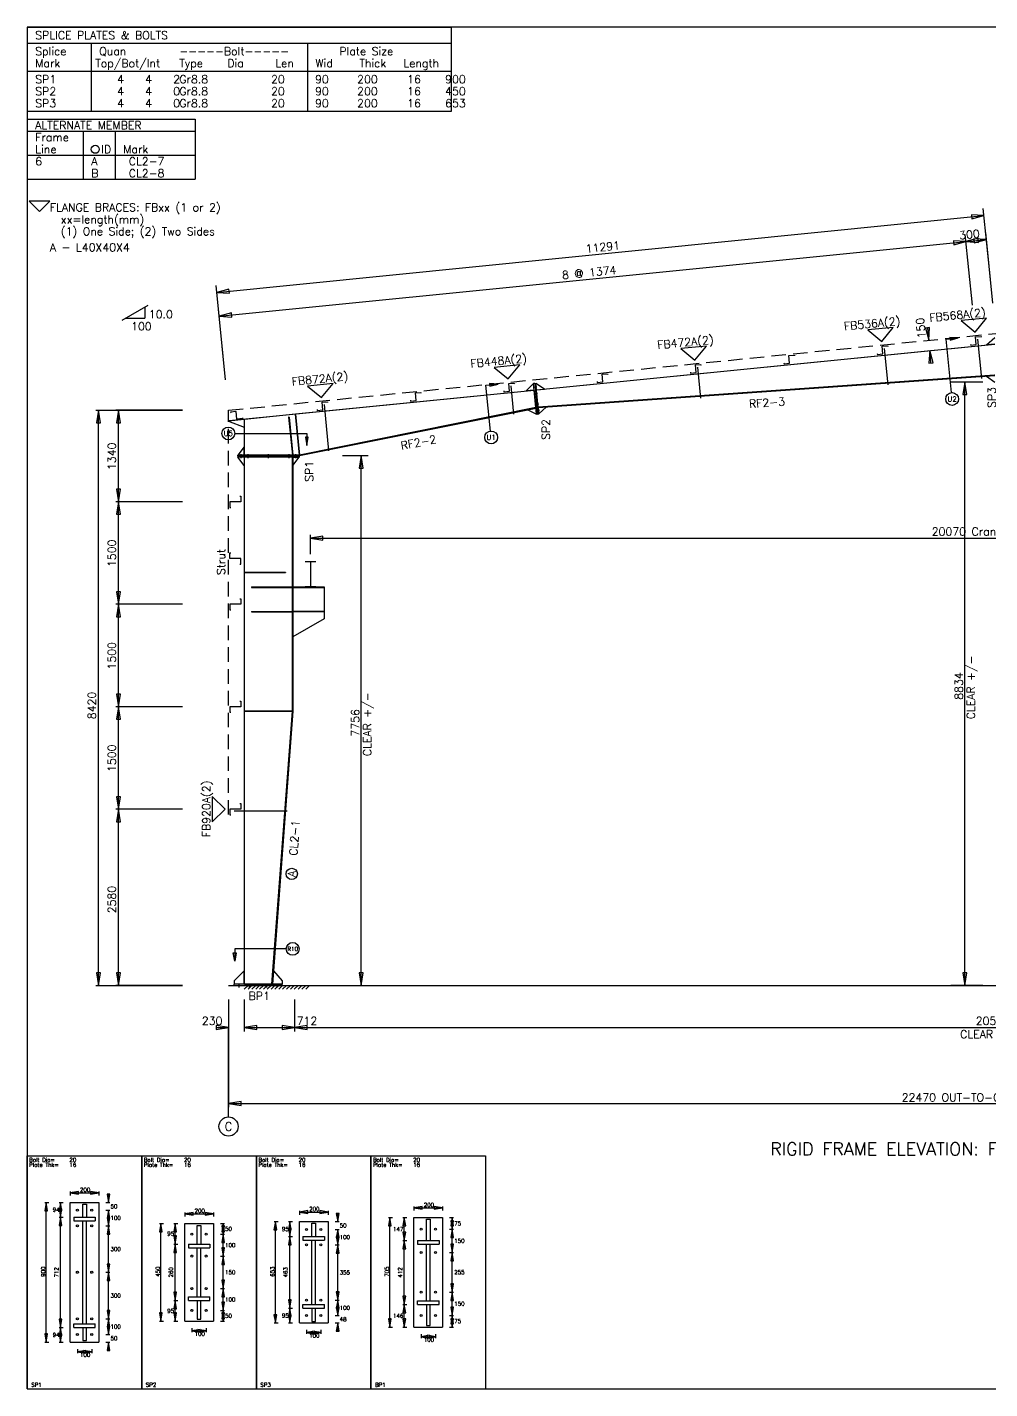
# Model space of a CAD drawing. Extents: x 0 to 28190, y 0 to 19934.
# Drawn here: x 0 to 14095, y 0 to 19934 of the extents above; entities that cross this region are included whole.
import ezdxf
from ezdxf.enums import TextEntityAlignment as Align

# ---------------------------------------------------------------- set-up
doc = ezdxf.new("R2010")
doc.units = 0
doc.linetypes.add('CONTIN', pattern=[0])
doc.linetypes.add('DASHED', pattern=[319.6, 213.1, -106.5])
doc.layers.get('0').update_dxf_attribs({"linetype": 'CONTIN'})
for name, color, linetype in [('1', 7, 'CONTIN'), ('10', 10, 'CONTIN'), ('11', 7, 'CONTIN'), ('12', 6, 'CONTIN'), ('13', 1, 'CONTIN'), ('14', 7, 'CONTIN'), ('15', 7, 'CONTIN'), ('2', 6, 'CONTIN'), ('22', 7, 'CONTIN'), ('26', 7, 'CONTIN'), ('3', 7, 'CONTIN'), ('5', 5, 'DASHED'), ('7', 7, 'CONTIN')]:
    doc.layers.add(name, color=color, linetype=linetype)
doc.styles.add('SIMPLEX', font='SIMPLEX')

# ---------------------------------------------------------------- blocks, each defined once
blk = doc.blocks.new('ARROWF')
for p, q in [((0, 0), (-183, 30)), ((-183, 30), (-183, -30)), ((-183, -30), (0, 0))]:
    blk.add_line(p, q)
blk = doc.blocks.new('EPBLK1')
for p, q in [((0, 0), (0, 1704.79675)), ((0, 1704.79675), (838.974854, 1704.79675)), ((838.974854, 1704.79675), (838.974854, 0)), ((314.61557, 340.959381), (314.61557, 1363.83765)), ((314.61557, 1363.83765), (524.359253, 1363.83765)), ((406.168671, 1257.00354), (406.168671, 1352.29028)), ((406.168671, 1352.29028), (432.806122, 1352.29028)), ((432.806122, 1352.29028), (432.806122, 1257.00354)), ((524.359253, 1363.83765), (524.359253, 340.959381)), ((340.833557, 1257.00354), (498.141327, 1257.00354)), ((340.833557, 1257.00354), (340.833557, 1230.36609)), ((340.833557, 1230.36609), (498.141327, 1230.36609)), ((406.168671, 474.430878), (406.168671, 1230.36609)), ((432.806122, 474.430878), (432.806122, 1230.36609)), ((498.141327, 1257.00354), (498.141327, 1230.36609)), ((340.833557, 474.430878), (498.141327, 474.430878)), ((340.833557, 447.793396), (340.833557, 474.430878)), ((340.833557, 447.793396), (498.141327, 447.793396)), ((406.168671, 447.793243), (406.168671, 352.506531)), ((432.806122, 352.506531), (432.806122, 447.793243)), ((498.141327, 447.793396), (498.141327, 474.430878)), ((314.61557, 340.959381), (524.359253, 340.959381)), ((406.168671, 352.506531), (432.806122, 352.506531)), ((0, 0), (838.974854, 0))]:
    blk.add_line(p, q)
for centre in [(367.051514, 1307.01086), (471.92337, 1307.01086), (367.051514, 1193.35779), (471.92337, 1193.35779), (367.051514, 852.398438), (471.92337, 852.398438), (367.051514, 511.439026), (471.92337, 511.439026), (367.051514, 397.785889), (471.92337, 397.785889)]:
    blk.add_circle(centre, 7.325299)
at = {"layer": '2'}
for p, q in [((314.61557, 1444.28259), (314.61557, 1414.98132)), ((314.61557, 1434.5155), (524.359253, 1434.5155)), ((524.359253, 1444.28259), (524.359253, 1414.98132)), ((595.037292, 1363.83765), (595.037292, 1422.38123)), ((129.041336, 1363.83765), (158.342529, 1363.83765)), ((138.808395, 340.959381), (138.808395, 1363.83765)), ((234.170486, 1363.83765), (263.47168, 1363.83765)), ((243.937546, 1257.00354), (243.937546, 1363.83765)), ((575.503174, 1363.83765), (604.804382, 1363.83765)), ((575.503174, 1307.01086), (604.804382, 1307.01086)), ((575.503174, 1307.01086), (604.804382, 1307.01086)), ((595.037292, 1193.35779), (595.037292, 1307.01086)), ((595.037292, 1248.46704), (595.037292, 1307.01086)), ((234.170486, 1257.00354), (263.47168, 1257.00354)), ((234.170486, 1257.00354), (263.47168, 1257.00354)), ((243.937546, 447.793335), (243.937546, 1257.00354)), ((575.503174, 1193.35779), (604.804382, 1193.35779)), ((575.503174, 1193.35779), (604.804382, 1193.35779)), ((595.037292, 852.398438), (595.037292, 1193.35779)), ((575.503174, 852.398438), (604.804382, 852.398438)), ((575.503174, 852.398438), (604.804382, 852.398438)), ((595.037292, 511.439026), (595.037292, 852.398438)), ((575.503174, 511.439026), (604.804382, 511.439026)), ((575.503174, 511.439026), (604.804382, 511.439026)), ((595.037292, 397.785889), (595.037292, 511.439026)), ((234.170486, 447.793335), (263.47168, 447.793335)), ((234.170486, 447.793335), (263.47168, 447.793335)), ((243.937546, 340.959381), (243.937546, 447.793335)), ((595.037292, 397.785889), (595.037292, 456.329681)), ((129.041336, 340.959381), (158.342529, 340.959381)), ((234.170486, 340.959381), (263.47168, 340.959381)), ((575.503174, 397.785889), (604.804382, 397.785889)), ((575.503174, 397.785889), (604.804382, 397.785889)), ((575.503174, 340.959381), (604.804382, 340.959381)), ((595.037292, 282.415588), (595.037292, 340.959381)), ((367.051514, 289.81546), (367.051514, 260.514282)), ((367.051514, 270.281342), (471.923309, 270.281342)), ((471.923309, 289.81546), (471.923309, 260.514282))]:
    blk.add_line(p, q, dxfattribs=at)
at = {"layer": '2', "xscale": 0.333, "yscale": 0.333, "zscale": 0.333}
for p, rotation in [((314.61557, 1434.5155), 180), ((595.037292, 1363.83765), 270), ((138.808395, 1363.83765), 90), ((243.937546, 1363.83765), 89.9999847), ((243.937546, 1257.00354), 270), ((595.037292, 1307.01086), 89.9999847), ((595.037292, 1307.01086), 450), ((243.937546, 1257.00354), 89.9999847), ((595.037292, 1193.35779), 270), ((595.037292, 1193.35779), 89.9999847), ((595.037292, 852.398438), 270), ((595.037292, 852.398438), 89.9999847), ((243.937546, 447.793335), 270), ((595.037292, 511.439026), 89.9999847), ((595.037292, 511.439026), 270), ((138.808395, 340.959381), 270), ((243.937546, 447.793335), 89.9999847), ((243.937546, 340.959381), 270), ((595.037292, 397.785889), 270), ((595.037292, 397.785889), 270), ((595.037292, 340.959381), 450), ((367.051514, 270.281342), 180)]:
    blk.add_blockref('ARROWF', p, dxfattribs=dict(at, rotation=rotation))
for p in [(524.359253, 1434.5155), (471.923309, 270.281342)]:
    blk.add_blockref('ARROWF', p, dxfattribs=at)
at = {"layer": '11', "style": 'SIMPLEX'}
for s, p in [('Bolt Dia=', (14.650599, 1660.84509)), ('Plate Thk=', (14.650599, 1624.21851)), ('20', (308.932556, 1660.84509)), ('16', (308.932556, 1624.21851)), ('200', (386.52356, 1441.84082)), ('50', (609.687927, 1320.77368)), ('100', (609.687927, 1235.53381)), ('300', (609.687927, 1008.22742)), ('300', (609.687927, 667.268066)), ('100', (609.687927, 439.961853)), ('50', (609.687927, 354.722015)), ('100', (386.52356, 233.654846)), ('SP1', (29.301197, 14.650599))]:
    blk.add_text(s, height=29.3011971, dxfattribs=at).set_placement(p)
for p in [(236.612244, 1310.42053), (236.612244, 394.376343)]:
    blk.add_text('94', height=29.3011971, dxfattribs=at).set_placement(p, align=Align.MIDDLE_RIGHT)
blk.add_text('900', height=29.3011971, rotation=90, dxfattribs=at).set_placement((131.483093, 819.43457))
blk.add_text('712', height=29.3011971, rotation=90, dxfattribs=at).set_placement((236.612244, 852.398438), align=Align.BOTTOM_CENTER)
blk = doc.blocks.new('EPBLK2')
for p, q in [((0, 0), (0, 1704.79675)), ((0, 1704.79675), (838.974854, 1704.79675)), ((838.974854, 1704.79675), (838.974854, 0)), ((314.61557, 494.391144), (314.61557, 1210.40576)), ((314.61557, 1210.40576), (524.359253, 1210.40576)), ((524.359253, 1210.40576), (524.359253, 494.391144)), ((406.168671, 1059.24707), (406.168671, 1194.23962)), ((406.168671, 1194.23962), (432.806122, 1194.23962)), ((432.806122, 1194.23962), (432.806122, 1059.24707)), ((340.833557, 1059.24707), (498.141327, 1059.24707)), ((340.833557, 1059.24707), (340.833557, 1032.60962)), ((340.833557, 1032.60962), (498.141327, 1032.60962)), ((406.168671, 672.187256), (406.168671, 1032.60962)), ((432.806122, 672.187256), (432.806122, 1032.60962)), ((498.141327, 1059.24707), (498.141327, 1032.60962)), ((340.833557, 672.187256), (498.141327, 672.187256)), ((340.833557, 645.549805), (340.833557, 672.187256)), ((340.833557, 645.549805), (498.141327, 645.549805)), ((406.168671, 645.549683), (406.168671, 510.557159)), ((432.806122, 510.557159), (432.806122, 645.549683)), ((498.141327, 645.549805), (498.141327, 672.187256)), ((406.168671, 510.557159), (432.806122, 510.557159)), ((314.61557, 494.391144), (524.359253, 494.391144)), ((0, 0), (838.974854, 0))]:
    blk.add_line(p, q)
for centre in [(367.051514, 1130.84863), (471.92337, 1130.84863), (367.051514, 971.734253), (471.92337, 971.734253), (367.051514, 733.062683), (471.92337, 733.062683), (367.051514, 573.948364), (471.92337, 573.948364)]:
    blk.add_circle(centre, 7.325299)
at = {"layer": '2'}
for p, q in [((129.041336, 1210.40576), (158.342529, 1210.40576)), ((138.808395, 494.391144), (138.808395, 1210.40576)), ((234.170486, 1210.40576), (263.47168, 1210.40576)), ((243.937546, 1059.24719), (243.937546, 1210.40576)), ((314.61557, 1290.85083), (314.61557, 1261.54968)), ((314.61557, 1281.08374), (524.359253, 1281.08374)), ((524.359253, 1290.85083), (524.359253, 1261.54968)), ((575.503174, 1210.40576), (604.804382, 1210.40576)), ((595.037292, 1130.84863), (595.037292, 1210.40576)), ((575.503174, 1130.84863), (604.804382, 1130.84863)), ((575.503174, 1130.84863), (604.804382, 1130.84863)), ((595.037292, 971.734253), (595.037292, 1130.84863)), ((234.170486, 1059.24719), (263.47168, 1059.24719)), ((234.170486, 1059.24719), (263.47168, 1059.24719)), ((243.937546, 645.549805), (243.937546, 1059.24719)), ((575.503174, 971.734253), (604.804382, 971.734253)), ((575.503174, 971.734253), (604.804382, 971.734253)), ((595.037292, 733.062683), (595.037292, 971.734253)), ((575.503174, 733.062683), (604.804382, 733.062683)), ((575.503174, 733.062683), (604.804382, 733.062683)), ((595.037292, 573.948364), (595.037292, 733.062683)), ((234.170486, 645.549805), (263.47168, 645.549805)), ((234.170486, 645.549805), (263.47168, 645.549805)), ((243.937546, 494.391144), (243.937546, 645.549805)), ((575.503174, 573.948364), (604.804382, 573.948364)), ((575.503174, 573.948364), (604.804382, 573.948364)), ((595.037292, 494.391144), (595.037292, 573.948364)), ((129.041336, 494.391144), (158.342529, 494.391144)), ((234.170486, 494.391144), (263.47168, 494.391144)), ((367.051514, 443.247223), (367.051514, 413.945984)), ((367.051514, 423.713074), (471.923309, 423.713074)), ((471.923309, 443.247223), (471.923309, 413.945984)), ((575.503174, 494.391144), (604.804382, 494.391144))]:
    blk.add_line(p, q, dxfattribs=at)
at = {"layer": '2', "xscale": 0.333, "yscale": 0.333, "zscale": 0.333}
for p, rotation in [((138.808395, 1210.40576), 90), ((243.937546, 1210.40576), 89.9999847), ((314.61557, 1281.08374), 180), ((595.037292, 1210.40576), 89.9999847), ((243.937546, 1059.24719), 270), ((595.037292, 1130.84863), 89.9999847), ((595.037292, 1130.84863), 270), ((243.937546, 1059.24719), 89.9999847), ((595.037292, 971.734253), 270), ((595.037292, 971.734253), 89.9999847), ((243.937546, 645.549805), 270), ((595.037292, 733.062683), 89.9999847), ((595.037292, 733.062683), 270), ((243.937546, 645.549805), 89.9999847), ((595.037292, 573.948364), 270), ((138.808395, 494.391144), 270), ((243.937546, 494.391144), 270), ((595.037292, 573.948364), 89.9999847), ((595.037292, 494.391144), 270), ((367.051514, 423.713074), 180)]:
    blk.add_blockref('ARROWF', p, dxfattribs=dict(at, rotation=rotation))
for p in [(524.359253, 1281.08374), (471.923309, 423.713074)]:
    blk.add_blockref('ARROWF', p, dxfattribs=at)
at = {"layer": '11', "style": 'SIMPLEX'}
for s, p in [('Bolt Dia=', (14.650599, 1660.84509)), ('Plate Thk=', (14.650599, 1624.21851)), ('20', (308.932556, 1660.84509)), ('16', (308.932556, 1624.21851)), ('200', (386.52356, 1288.40918)), ('50', (609.687927, 1155.97656)), ('100', (609.687927, 1036.64087)), ('150', (609.687927, 837.747986)), ('100', (609.687927, 638.854919)), ('50', (609.687927, 519.519104)), ('100', (386.52356, 387.086609)), ('SP2', (29.301197, 14.650599))]:
    blk.add_text(s, height=29.3011971, dxfattribs=at).set_placement(p)
for p in [(236.612244, 1134.82642), (236.612244, 569.970459)]:
    blk.add_text('95', height=29.3011971, dxfattribs=at).set_placement(p, align=Align.MIDDLE_RIGHT)
blk.add_text('450', height=29.3011971, rotation=90, dxfattribs=at).set_placement((131.483093, 819.43457))
blk.add_text('260', height=29.3011971, rotation=90, dxfattribs=at).set_placement((236.612244, 852.398438), align=Align.BOTTOM_CENTER)
blk = doc.blocks.new('EPBLK3')
for p, q in [((0, 0), (0, 1704.79675)), ((0, 1704.79675), (838.974854, 1704.79675)), ((838.974854, 1704.79675), (838.974854, 0)), ((314.61557, 481.474396), (314.61557, 1223.32239)), ((314.61557, 1223.32239), (524.359253, 1223.32239)), ((406.168671, 1115.38599), (406.168671, 1211.77527)), ((406.168671, 1211.77527), (432.806122, 1211.77527)), ((432.806122, 1211.77527), (432.806122, 1115.38599)), ((524.359253, 1223.32239), (524.359253, 481.474396)), ((340.833557, 1115.38599), (498.141327, 1115.38599)), ((340.833557, 1115.38599), (340.833557, 1088.74854)), ((498.141327, 1115.38599), (498.141327, 1088.74854)), ((340.833557, 1088.74854), (498.141327, 1088.74854)), ((406.168671, 616.082275), (406.168671, 1088.74854)), ((432.806122, 616.082275), (432.806122, 1088.74854)), ((340.833557, 616.082275), (498.141327, 616.082275)), ((340.833557, 589.444763), (340.833557, 616.082275)), ((498.141327, 589.444763), (498.141327, 616.082275)), ((340.833557, 589.444763), (498.141327, 589.444763)), ((406.168671, 589.444702), (406.168671, 493.021545)), ((432.806122, 493.021545), (432.806122, 589.444702)), ((314.61557, 481.474396), (524.359253, 481.474396)), ((406.168671, 493.021545), (432.806122, 493.021545)), ((0, 0), (838.974854, 0))]:
    blk.add_line(p, q)
for centre in [(367.051514, 1166.49585), (471.92337, 1166.49585), (367.051514, 1052.84265), (471.92337, 1052.84265), (367.051514, 649.374084), (471.92337, 649.374084), (367.051514, 535.721008), (471.92337, 535.721008)]:
    blk.add_circle(centre, 7.325299)
at = {"layer": '2'}
for p, q in [((314.61557, 1303.76746), (314.61557, 1274.46631)), ((524.359253, 1303.76746), (524.359253, 1274.46631)), ((129.041336, 1223.32239), (158.342529, 1223.32239)), ((138.808395, 481.474396), (138.808395, 1223.32239)), ((234.170486, 1223.32239), (263.47168, 1223.32239)), ((243.937546, 1115.38599), (243.937546, 1223.32239)), ((314.61557, 1294.00049), (524.359253, 1294.00049)), ((575.503174, 1223.32239), (604.804382, 1223.32239)), ((595.037292, 1223.32239), (595.037292, 1281.86621)), ((234.170486, 1115.38599), (263.47168, 1115.38599)), ((234.170486, 1115.38599), (263.47168, 1115.38599)), ((243.937546, 589.444763), (243.937546, 1115.38599)), ((575.503174, 1166.49585), (604.804382, 1166.49585)), ((575.503174, 1166.49585), (604.804382, 1166.49585)), ((595.037292, 1052.84265), (595.037292, 1166.49585)), ((595.037292, 1107.95203), (595.037292, 1166.49585)), ((575.503174, 1052.84265), (604.804382, 1052.84265)), ((575.503174, 1052.84265), (604.804382, 1052.84265)), ((595.037292, 649.374084), (595.037292, 1052.84265)), ((575.503174, 649.374084), (604.804382, 649.374084)), ((575.503174, 649.374084), (604.804382, 649.374084)), ((595.037292, 535.721008), (595.037292, 649.374084)), ((234.170486, 589.444763), (263.47168, 589.444763)), ((234.170486, 589.444763), (263.47168, 589.444763)), ((243.937546, 481.474396), (243.937546, 589.444763)), ((575.503174, 535.721008), (604.804382, 535.721008)), ((575.503174, 535.721008), (604.804382, 535.721008)), ((595.037292, 535.721008), (595.037292, 594.264832)), ((129.041336, 481.474396), (158.342529, 481.474396)), ((234.170486, 481.474396), (263.47168, 481.474396)), ((367.051514, 430.330475), (367.051514, 401.029266)), ((367.051514, 410.796326), (471.923309, 410.796326)), ((471.923309, 430.330475), (471.923309, 401.029266)), ((575.503174, 481.474396), (604.804382, 481.474396)), ((595.037292, 422.930573), (595.037292, 481.474396))]:
    blk.add_line(p, q, dxfattribs=at)
at = {"layer": '2', "xscale": 0.333, "yscale": 0.333, "zscale": 0.333}
for p, rotation in [((314.61557, 1294.00049), 180), ((138.808395, 1223.32239), 90), ((243.937546, 1223.32239), 89.9999847), ((595.037292, 1223.32239), 270), ((243.937546, 1115.38599), 89.9999847), ((243.937546, 1115.38599), 270), ((595.037292, 1166.49585), 89.9999847), ((595.037292, 1166.49585), 450), ((595.037292, 1052.84265), 270), ((595.037292, 1052.84265), 89.9999847), ((595.037292, 649.374084), 270), ((243.937546, 589.444763), 270), ((595.037292, 649.374084), 89.9999847), ((138.808395, 481.474396), 270), ((243.937546, 589.444763), 89.9999847), ((243.937546, 481.474396), 270), ((595.037292, 535.721008), 270), ((595.037292, 535.721008), 270), ((367.051514, 410.796326), 180), ((595.037292, 481.474396), 450)]:
    blk.add_blockref('ARROWF', p, dxfattribs=dict(at, rotation=rotation))
for p in [(524.359253, 1294.00049), (471.923309, 410.796326)]:
    blk.add_blockref('ARROWF', p, dxfattribs=at)
at = {"layer": '11', "style": 'SIMPLEX'}
for s, p in [('Bolt Dia=', (14.650599, 1660.84509)), ('Plate Thk=', (14.650599, 1624.21851)), ('20', (308.932556, 1660.84509)), ('16', (308.932556, 1624.21851)), ('200', (386.52356, 1301.32581)), ('50', (609.687927, 1180.25854)), ('100', (609.687927, 1095.01868)), ('355', (609.687927, 836.457886)), ('100', (609.687927, 577.896912)), ('48', (609.687927, 493.947113)), ('100', (386.52356, 374.16983)), ('SP3', (29.301197, 14.650599))]:
    blk.add_text(s, height=29.3011971, dxfattribs=at).set_placement(p)
for p in [(236.612244, 1169.35425), (236.612244, 535.459534)]:
    blk.add_text('95', height=29.3011971, dxfattribs=at).set_placement(p, align=Align.MIDDLE_RIGHT)
blk.add_text('653', height=29.3011971, rotation=90, dxfattribs=at).set_placement((131.483093, 819.434448))
blk.add_text('463', height=29.3011971, rotation=90, dxfattribs=at).set_placement((236.612244, 852.415405), align=Align.BOTTOM_CENTER)
blk = doc.blocks.new('EPBLK4')
for p, q in [((0, 0), (0, 1704.79675)), ((0, 1704.79675), (838.974854, 1704.79675)), ((838.974854, 1704.79675), (838.974854, 0)), ((314.61557, 451.87915), (314.61557, 1252.91772)), ((314.61557, 1252.91772), (524.359253, 1252.91772)), ((406.168671, 1085.84753), (406.168671, 1241.37048)), ((406.168671, 1241.37048), (432.806122, 1241.37048)), ((432.806122, 1241.37048), (432.806122, 1085.84753)), ((524.359253, 1252.91772), (524.359253, 451.87915)), ((340.833557, 1085.84753), (498.141327, 1085.84753)), ((340.833557, 1085.84753), (340.833557, 1059.21008)), ((340.833557, 1059.21008), (498.141327, 1059.21008)), ((406.168671, 644.211548), (406.168671, 1059.21008)), ((432.806122, 644.211548), (432.806122, 1059.21008)), ((498.141327, 1085.84753), (498.141327, 1059.21008)), ((340.833557, 644.211548), (498.141327, 644.211548)), ((340.833557, 617.574097), (340.833557, 644.211548)), ((340.833557, 617.574097), (498.141327, 617.574097)), ((406.168671, 617.573975), (406.168671, 463.4263)), ((432.806122, 463.4263), (432.806122, 617.573975)), ((498.141327, 617.574097), (498.141327, 644.211548)), ((314.61557, 451.87915), (524.359253, 451.87915)), ((406.168671, 463.4263), (432.806122, 463.4263)), ((0, 0), (838.974854, 0))]:
    blk.add_line(p, q)
for centre in [(367.051514, 1167.67798), (471.92337, 1167.67798), (367.051514, 997.198242), (471.92337, 997.198242), (367.051514, 707.598694), (471.92337, 707.598694), (367.051514, 537.119019), (471.92337, 537.119019)]:
    blk.add_circle(centre, 7.325299)
at = {"layer": '2'}
for p, q in [((314.61557, 1333.36279), (314.61557, 1304.06152)), ((314.61557, 1323.5957), (524.359253, 1323.5957)), ((524.359253, 1333.36279), (524.359253, 1304.06152)), ((129.041336, 1252.91772), (158.342529, 1252.91772)), ((138.808395, 451.87915), (138.808395, 1252.91772)), ((234.170486, 1252.91772), (263.47168, 1252.91772)), ((243.937546, 1085.84766), (243.937546, 1252.91772)), ((575.503174, 1252.91772), (604.804382, 1252.91772)), ((595.037292, 1167.67798), (595.037292, 1252.91772)), ((575.503174, 1167.67798), (604.804382, 1167.67798)), ((575.503174, 1167.67798), (604.804382, 1167.67798)), ((595.037292, 997.198242), (595.037292, 1167.67798)), ((234.170486, 1085.84766), (263.47168, 1085.84766)), ((234.170486, 1085.84766), (263.47168, 1085.84766)), ((243.937546, 617.574097), (243.937546, 1085.84766)), ((575.503174, 997.198242), (604.804382, 997.198242)), ((575.503174, 997.198242), (604.804382, 997.198242)), ((595.037292, 707.598694), (595.037292, 997.198242)), ((575.503174, 707.598694), (604.804382, 707.598694)), ((575.503174, 707.598694), (604.804382, 707.598694)), ((595.037292, 537.119019), (595.037292, 707.598694)), ((234.170486, 617.574097), (263.47168, 617.574097)), ((234.170486, 617.574097), (263.47168, 617.574097)), ((243.937546, 451.87915), (243.937546, 617.574097)), ((575.503174, 537.119019), (604.804382, 537.119019)), ((575.503174, 537.119019), (604.804382, 537.119019)), ((595.037292, 451.87915), (595.037292, 537.119019)), ((129.041336, 451.87915), (158.342529, 451.87915)), ((234.170486, 451.87915), (263.47168, 451.87915)), ((367.051514, 400.73526), (367.051514, 371.434052)), ((471.923309, 400.73526), (471.923309, 371.434052)), ((575.503174, 451.87915), (604.804382, 451.87915)), ((367.051514, 381.201111), (471.923309, 381.201111))]:
    blk.add_line(p, q, dxfattribs=at)
at = {"layer": '2', "xscale": 0.333, "yscale": 0.333, "zscale": 0.333}
for p, rotation in [((314.61557, 1323.5957), 180), ((138.808395, 1252.91772), 90), ((243.937546, 1252.91772), 89.9999847), ((595.037292, 1252.91772), 89.9999847), ((595.037292, 1167.67798), 270), ((243.937546, 1085.84766), 270), ((595.037292, 1167.67798), 89.9999847), ((243.937546, 1085.84766), 89.9999847), ((595.037292, 997.198242), 89.9999847), ((595.037292, 997.198242), 270), ((595.037292, 707.598694), 89.9999847), ((595.037292, 707.598694), 270), ((243.937546, 617.574097), 89.9999847), ((243.937546, 617.574097), 270), ((138.808395, 451.87915), 270), ((243.937546, 451.87915), 270), ((595.037292, 537.119019), 89.9999847), ((595.037292, 537.119019), 270), ((595.037292, 451.87915), 270), ((367.051514, 381.201111), 180)]:
    blk.add_blockref('ARROWF', p, dxfattribs=dict(at, rotation=rotation))
for p in [(524.359253, 1323.5957), (471.923309, 381.201111)]:
    blk.add_blockref('ARROWF', p, dxfattribs=at)
at = {"layer": '11', "style": 'SIMPLEX'}
for s, p in [('Bolt Dia=', (14.650599, 1660.84509)), ('Plate Thk=', (14.650599, 1624.21851)), ('20', (308.932556, 1660.84509)), ('16', (308.932556, 1624.21851)), ('200', (386.52356, 1330.92102)), ('75', (609.687927, 1195.64722)), ('150', (609.687927, 1067.78748)), ('255', (609.687927, 837.747864)), ('150', (609.687927, 607.708252)), ('75', (609.687927, 479.84848)), ('100', (386.52356, 344.574616)), ('BP1', (29.301197, 14.650599))]:
    blk.add_text(s, height=29.3011971, dxfattribs=at).set_placement(p)
for s, p in [('147', (236.612244, 1169.38269)), ('146', (236.612244, 534.726624))]:
    blk.add_text(s, height=29.3011971, dxfattribs=at).set_placement(p, align=Align.MIDDLE_RIGHT)
blk.add_text('705', height=29.3011971, rotation=90, dxfattribs=at).set_placement((131.483093, 819.43457))
blk.add_text('412', height=29.3011971, rotation=90, dxfattribs=at).set_placement((236.612244, 851.710876), align=Align.BOTTOM_CENTER)
blk = doc.blocks.new('WSECTN')
for p, q in [((-76.2, 25.4), (76.2, 25.4)), ((0, 0), (0, 25.4)), ((-76.2, 0), (76.2, 0))]:
    blk.add_line(p, q)
blk = doc.blocks.new('ZCOL')
for p, q in [((10.2, 0), (0, 0)), ((0, 0), (0, -25.4)), ((10.2, -2.5), (10.2, 0)), ((-10.2, -25.4), (-10.2, -22.9)), ((0, -25.4), (-10.2, -25.4))]:
    blk.add_line(p, q)
blk = doc.blocks.new('MARKER')
for p, q in [((187.527664, 187.527664), (-187.52766, 187.527664)), ((-187.52766, 187.527664), (0, 0)), ((0, 0), (187.527664, 187.527664))]:
    blk.add_line(p, q)
blk = doc.blocks.new('CUTFRM')
for p, q in [((0, 0), (0, -25.4)), ((0, -25.4), (-178.15128, -25.4))]:
    blk.add_line(p, q)
blk = doc.blocks.new('ARROWPF')
for p, q in [((0, 0), (-122, 20)), ((-122, 20), (-122, -20)), ((-122, -20), (0, 0))]:
    blk.add_line(p, q)
blk = doc.blocks.new('FRAME2')
at = {"layer": '1'}
for p, q in [((4508.61279, 8719.1084), (11218.5029, 9390.09766)), ((11219, 9385.12109), (4509.11084, 8714.13184)), ((11219, 9385.12109), (4509.11084, 8714.13184)), ((10967.5137, 9460.04004), (11024.7686, 8887.48828)), ((11099.001, 9378.14648), (11219, 9486.77344)), ((11219, 9390.14648), (11099.001, 9378.14648)), ((9600.53223, 9323.34277), (9653.72266, 8791.43066)), ((6866.36816, 9049.92578), (6911.43018, 8599.30078)), ((4132.20557, 8776.50879), (4173.5332, 8363.22949)), ((4357.26807, 8704.97852), (4467.31885, 8810.45313)), ((4483.23877, 8812.04492), (4467.31885, 8810.45313)), ((4512.09619, 8362.68555), (4467.31885, 8810.45313)), ((4467.31885, 8810.45313), (4467.31885, 8810.45313)), ((4476.67188, 8716.91895), (4467.31885, 8810.45313)), ((4483.23877, 8812.04492), (4499.16016, 8813.63672)), ((4483.23877, 8812.04492), (4528.01709, 8364.27734)), ((4483.23877, 8812.04492), (4528.01709, 8364.27734)), ((4543.93799, 8365.87012), (4499.16016, 8813.63672)), ((4628.01807, 8731.04785), (4499.16016, 8813.63672)), ((4499.16016, 8813.63672), (4499.16016, 8813.63672)), ((4508.61279, 8719.1084), (4499.16016, 8813.63672)), ((11219, 8932.87598), (4534.03418, 8464.89941)), ((11218.6504, 8932.85059), (4534.18262, 8464.91016)), ((4534.53223, 8459.92188), (11219, 8927.8623)), ((11219, 8927.8623), (11099.001, 8919.46289)), ((11099.001, 8919.46289), (11219, 8833.99707)), ((10, 8270.25195), (4476.67188, 8716.91895)), ((4477.26904, 8710.94922), (10.597, 8264.28125)), ((4477.26904, 8710.94922), (979.247986, 8361.14648)), ((4476.67188, 8716.91895), (4357.26807, 8704.97852)), ((4459.65723, 8759.43848), (4516.77197, 8765.14844)), ((4459.65723, 8759.43848), (4516.77197, 8765.14844)), ((4469.60791, 8659.93359), (4526.72314, 8665.64648)), ((4469.60791, 8659.93359), (4526.72314, 8665.64648)), ((4477.26904, 8710.94922), (4476.67188, 8716.91895)), ((4477.26904, 8710.94922), (4502.30322, 8460.60938)), ((4508.61279, 8719.1084), (4628.01807, 8731.04785)), ((4509.11084, 8714.13184), (4508.61279, 8719.1084)), ((4534.03418, 8464.89941), (4509.11084, 8714.13184)), ((4502.30322, 8460.60938), (1038.99988, 7763.62891)), ((4501.5249, 8460.45313), (1038.99988, 7763.62891)), ((1040.57788, 7755.78613), (4503.10352, 8452.61035)), ((1398.14172, 8503.10352), (1465.56067, 7828.91113)), ((4503.10352, 8452.61035), (4384.88379, 8428.81836)), ((4384.88379, 8428.81836), (4512.09619, 8362.68555)), ((4484.5332, 8510.67773), (4541.64795, 8516.38965)), ((4484.5332, 8510.67773), (4541.64795, 8516.38965)), ((4494.48389, 8411.1748), (4551.59863, 8416.88574)), ((4494.48389, 8411.1748), (4551.59863, 8416.88574)), ((4501.5249, 8460.45313), (4503.10352, 8452.61035)), ((4503.10352, 8452.61035), (4512.09619, 8362.68555)), ((4534.03418, 8464.89941), (4534.03418, 8464.89941)), ((4534.18262, 8464.91016), (4534.53223, 8459.92188)), ((4534.53223, 8459.92188), (4654.29199, 8468.30664)), ((4534.53223, 8459.92188), (4543.93799, 8365.87012)), ((4654.29199, 8468.30664), (4543.93799, 8365.87012)), ((229.999985, 8286.22168), (0, 8263.22168)), ((0, 8263.22168), (229.999985, 8171.22217)), ((10.597, 8264.28125), (10, 8270.25195)), ((236, 8286.22168), (229.999985, 8286.22168)), ((229.999985, 8286.22168), (229.999985, 7763.62891)), ((979.247986, 8361.14648), (236, 8286.82227)), ((236, 7763.62891), (236, 8286.82227)), ((236, 7763.62891), (236, 8286.22168)), ((886.262939, 8321.14844), (880.29303, 8320.55176)), ((886.262939, 8321.14844), (880.29303, 8320.55176)), ((886.262939, 8321.14844), (880.29303, 8320.55176)), ((886.262939, 8321.14844), (880.29303, 8320.55176)), ((886.262939, 8321.14844), (880.29303, 8320.55176)), ((880.29303, 8320.55176), (936.015015, 7763.33057)), ((880.29303, 8320.55176), (936.015015, 7763.33057)), ((880.29303, 8320.55176), (936.015015, 7763.33057)), ((880.29303, 8320.55176), (936.015015, 7763.33057)), ((880.29303, 8320.55176), (936.015015, 7763.33057)), ((886.262939, 8321.14844), (941.984924, 7763.92822)), ((886.262939, 8321.14844), (941.984924, 7763.92822)), ((886.262939, 8321.14844), (941.984924, 7763.92822)), ((886.262939, 8321.14844), (941.984924, 7763.92822)), ((886.262939, 8321.14844), (941.984924, 7763.92822)), ((1038.99988, 7763.62891), (979.247986, 8361.14648)), ((979.247986, 8361.14648), (1038.99988, 7763.62891)), ((4528.01709, 8364.27734), (4512.09619, 8362.68555)), ((4512.09619, 8362.68555), (4512.09619, 8362.68555)), ((4528.01709, 8364.27734), (4543.93799, 8365.87012)), ((4543.93799, 8365.87012), (4543.93799, 8365.87012)), ((229.999985, 7883.62891), (136, 7763.62891)), ((186, 7718.92969), (186, 7776.3291)), ((186, 7718.92969), (186, 7776.3291)), ((229.999985, 7763.62891), (229.999985, 7883.62891)), ((286, 7718.92969), (286, 7776.3291)), ((286, 7718.92969), (286, 7776.3291)), ((586, 7718.92969), (586, 7776.3291)), ((586, 7718.92969), (586, 7776.3291)), ((886, 7718.92969), (886, 7776.3291)), ((886, 7718.92969), (886, 7776.3291)), ((986, 7718.92969), (986, 7776.3291)), ((986, 7718.92969), (986, 7776.3291)), ((1036, 7763.62891), (136, 7763.62891)), ((136, 7747.62793), (136, 7763.62891)), ((136, 7763.62891), (136, 7763.62891)), ((229.999985, 7763.62891), (136, 7763.62891)), ((136, 7747.62793), (1036, 7747.62793)), ((136, 7747.62793), (136, 7731.62891)), ((136, 7747.62793), (1036, 7747.62793)), ((1036, 7731.62891), (136, 7731.62891)), ((229.999985, 7611.62988), (136, 7731.62891)), ((136, 7731.62891), (136, 7731.62891)), ((229.999985, 7731.62891), (136, 7731.62891)), ((236, 7763.62891), (229.999985, 7763.62891)), ((236, 7731.62891), (229.999985, 7731.62891)), ((229.999985, 7731.62891), (229.999985, 16)), ((229.999985, 7731.62891), (229.999985, 7611.62988)), ((1038.99988, 7763.62891), (236, 7763.62891)), ((936, 7731.62891), (236, 7731.62891)), ((236, 4015.99976), (236, 7731.62891)), ((236, 16), (236, 7731.62891)), ((936, 4015.99976), (936, 7731.62891)), ((936, 7731.62891), (936, 7731.62891)), ((936, 4015.99976), (936, 7731.62891)), ((936, 7731.62891), (941.999939, 7731.62891)), ((941.984924, 7763.92822), (936.015015, 7763.33057)), ((941.984924, 7763.92822), (936.015015, 7763.33057)), ((941.984924, 7763.92822), (936.015015, 7763.33057)), ((941.984924, 7763.92822), (936.015015, 7763.33057)), ((941.984924, 7763.92822), (936.015015, 7763.33057)), ((941.999939, 7731.62891), (941.999939, 4015.99976)), ((941.999939, 7731.62891), (941.999939, 7611.62988)), ((941.999939, 7611.62988), (1036, 7731.62891)), ((941.999939, 7731.62891), (1036, 7731.62891)), ((1036, 7747.62793), (1036, 7763.62891)), ((1036, 7747.62793), (1036, 7731.62891)), ((1036, 7731.62891), (1036, 7731.62891)), ((1038.99988, 7763.62891), (1038.99988, 7763.62891)), ((1038.99988, 7763.62891), (1038.99988, 7763.62891)), ((1038.99988, 7763.62891), (1040.57788, 7755.78613)), ((236, 6050), (836, 6050)), ((236, 6050), (236, 6044)), ((236, 6050), (836, 6050)), ((236, 6050), (236, 6044)), ((236, 6050), (836, 6050)), ((236, 6050), (236, 6044)), ((236, 6050), (836, 6050)), ((236, 6050), (236, 6044)), ((236, 6050), (836, 6050)), ((236, 6050), (236, 6044)), ((236, 6044), (836, 6044)), ((236, 6044), (836, 6044)), ((236, 6044), (836, 6044)), ((236, 6044), (836, 6044)), ((236, 6044), (836, 6044)), ((836, 6050), (836, 6044)), ((836, 6050), (836, 6044)), ((836, 6050), (836, 6044)), ((836, 6050), (836, 6044)), ((836, 6050), (836, 6044)), ((336, 5834), (936, 5834)), ((336, 5834), (336, 5828)), ((336, 5834), (936, 5834)), ((336, 5834), (336, 5828)), ((336, 5834), (936, 5834)), ((336, 5834), (336, 5828)), ((336, 5834), (936, 5834)), ((336, 5834), (336, 5828)), ((336, 5834), (936, 5834)), ((336, 5834), (336, 5828)), ((336, 5828), (936, 5828)), ((336, 5828), (936, 5828)), ((336, 5828), (936, 5828)), ((336, 5828), (936, 5828)), ((336, 5828), (936, 5828)), ((936, 5834), (936, 5828)), ((936, 5834), (936, 5828)), ((936, 5834), (936, 5828)), ((936, 5834), (936, 5828)), ((936, 5834), (936, 5828)), ((941.999939, 5834), (1400, 5834)), ((941.999939, 5834), (1400, 5834)), ((941.999939, 5834), (1400, 5834)), ((941.999939, 5834), (1400, 5834)), ((941.999939, 5834), (1400, 5834)), ((941.999939, 5825.99951), (1400, 5825.99951)), ((941.999939, 5825.99951), (1400, 5825.99951)), ((941.999939, 5825.99951), (1400, 5825.99951)), ((941.999939, 5825.99951), (1400, 5825.99951)), ((941.999939, 5825.99951), (1400, 5825.99951)), ((1400, 5834), (1400, 5468)), ((1400, 5834), (1400, 5468)), ((1400, 5834), (1400, 5468)), ((1400, 5834), (1400, 5468)), ((1400, 5834), (1400, 5468)), ((336, 5474), (936, 5474)), ((336, 5474), (336, 5468)), ((336, 5474), (936, 5474)), ((336, 5474), (336, 5468)), ((336, 5474), (936, 5474)), ((336, 5474), (336, 5468)), ((336, 5474), (936, 5474)), ((336, 5474), (336, 5468)), ((336, 5474), (936, 5474)), ((336, 5474), (336, 5468)), ((336, 5468), (936, 5468)), ((336, 5468), (936, 5468)), ((336, 5468), (936, 5468)), ((336, 5468), (936, 5468)), ((336, 5468), (936, 5468)), ((936, 5474), (936, 5468)), ((936, 5474), (936, 5468)), ((936, 5474), (936, 5468)), ((936, 5474), (936, 5468)), ((936, 5474), (936, 5468)), ((1400, 5476), (941.999939, 5476)), ((1400, 5476), (941.999939, 5476)), ((1400, 5476), (941.999939, 5476)), ((1400, 5476), (941.999939, 5476)), ((1400, 5476), (941.999939, 5476)), ((1400, 5468), (941.999939, 5468)), ((1400, 5468), (941.999939, 5468)), ((1400, 5468), (941.999939, 5468)), ((1400, 5468), (941.999939, 5468)), ((1400, 5468), (941.999939, 5468)), ((1400, 5468), (1400, 5368)), ((1400, 5368), (941.999939, 5103.57324)), ((936, 4015.99976), (236, 4015.99976)), ((236, 16), (236, 4015.99976)), ((236, 4015.99976), (936, 4015.99976)), ((636, 16), (936, 4015.99976)), ((636.033997, 16.448999), (936, 4015.99976)), ((941.982971, 4015.55103), (642.017029, 16)), ((936, 4015.99976), (936, 4015.99976)), ((936, 4015.99976), (941.982971, 4015.55103)), ((936, 4015.99976), (941.999939, 4015.99976)), ((80.430809, 2554.42822), (858.919434, 2554.42773)), ((229.999985, 213), (82.999992, 66)), ((229.999985, 16), (229.999985, 213)), ((642.017029, 16), (656.700989, 211.792007)), ((656.700989, 211.792007), (787.807983, 66)), ((82.999992, 66), (82.999992, 16)), ((787.807983, 16), (82.999992, 16)), ((82.999992, 0), (82.999992, 16)), ((229.999985, 16), (82.999992, 16)), ((82.999992, 0), (787.807983, 0)), ((158, -28.700001), (158, 28.700001)), ((236, 16), (229.999985, 16)), ((236, 16), (636, 16)), ((308, -28.700001), (308, 28.700001)), ((562.807983, -28.700001), (562.807983, 28.700001)), ((636.033997, 16.448999), (642.017029, 16)), ((642.017029, 16), (787.807983, 16)), ((712.807983, -28.700001), (712.807983, 28.700001)), ((787.807983, 66), (787.807983, 16)), ((787.807983, 0), (787.807983, 16))]:
    blk.add_line(p, q, dxfattribs=at)
at = {"layer": '12'}
for p, q in [((10892.042, 9957.76758), (10788.5654, 10992.5332)), ((11190.5879, 9987.62207), (11087.1113, 11022.3877)), ((-44.412216, 8864.12207), (-147.88876, 9898.88672)), ((11046.4238, 8834), (10577.6045, 8834)), ((-1943.2438, 8420), (-673.52905, 8420)), ((-673.52905, 8420), (-1650.2318, 8420)), ((1671.07312, 7755.80029), (2046.12854, 7755.80029)), ((-673.52905, 7080.00049), (-1650.2318, 7080.00049)), ((-673.52905, 5580), (-1650.2318, 5580)), ((-673.52905, 4080.00024), (-1650.2318, 4080.00024)), ((-673.52905, 2580), (-1650.2318, 2580)), ((-1943.2438, 0), (-673.52905, 0)), ((-673.52905, 0), (-1650.2318, 0)), ((1671.07312, 0), (2046.12854, 0)), ((11046.4238, 0), (10577.6045, 0)), ((0, -204.57562), (0, -673.39471)), ((0, -321.7804), (0, -1784.496)), ((230.000015, -204.57562), (230.000015, -673.39471)), ((230.000015, -204.57562), (230.000015, -673.39471)), ((968.102417, -204.57562), (968.102417, -673.39471)), ((968.102417, -204.57562), (968.102417, -673.39471)), ((0, -1925.142), (0, -617.13647))]:
    blk.add_line(p, q, dxfattribs=at)
at = {"layer": '13'}
blk.add_circle((0, -2065.7876), 140.645737, dxfattribs=at)
at = {"layer": '2'}
for p, q in [((11155.6016, 10337.4912), (11052.124, 11372.2568)), ((-172.69769, 10146.9756), (11062.3018, 11270.4766)), ((-137.71074, 9797.10645), (11097.2891, 10920.6064)), ((-79.399162, 9213.99121), (-182.8757, 10248.7568)), ((10235.4697, 9620.23145), (10252.9629, 9445.2959)), ((10285.3818, 9121.10547), (10267.8887, 9296.04102)), ((10782.1807, 0), (10782.1807, 8834)), ((-1904.1794, 0), (-1904.1794, 8420)), ((-1611.1674, 0), (-1611.1674, 8420)), ((1943.8407, 0), (1943.8407, 7755.80029)), ((1200, 6312.51709), (1200, 6598.0708)), ((1200, 6546.92676), (21270, 6546.92676)), ((0, 0), (22470, 0)), ((230.000015, 0), (1207.30957, 0)), ((230.000015, -56.258297), (286.258301, 0)), ((286.258301, -56.258297), (342.516602, 0)), ((342.516602, -56.258297), (398.774872, 0)), ((398.774872, -56.258297), (455.033173, 0)), ((455.033173, -56.258297), (511.291443, 0)), ((511.291443, -56.258297), (567.549744, 0)), ((567.549744, -56.258297), (623.808044, 0)), ((623.808044, -56.258297), (680.066345, 0)), ((680.066345, -56.258297), (736.324646, 0)), ((736.324646, -56.258297), (792.582886, 0)), ((792.582886, -56.258297), (848.841187, 0)), ((848.841187, -56.258297), (905.099426, 0)), ((905.099426, -56.258297), (961.357788, 0)), ((961.357788, -56.258297), (1017.61609, 0)), ((1017.61609, -56.258297), (1073.87439, 0)), ((1073.87439, -56.258297), (1130.13269, 0)), ((1130.13269, -56.258297), (1186.39099, 0)), ((-175.80717, -617.13647), (0, -617.13647)), ((230.000015, -617.13647), (968.102417, -617.13647)), ((230.000015, -617.13647), (405.80719, -617.13647)), ((968.102417, -617.13647), (21501.9004, -617.13647)), ((0, -1728.238), (22470, -1728.238))]:
    blk.add_line(p, q, dxfattribs=at)
at = {"layer": '3'}
for p, q in [((-1558.8237, 9738.69043), (-1177.1752, 9959.03613)), ((-1225.8964, 9930.90723), (-1225.8964, 9766.82031)), ((-1510.1027, 9766.82031), (-1225.8964, 9766.82031))]:
    blk.add_line(p, q, dxfattribs=at)
blk.add_circle((926.263611, 1633.36218), 82.04335, dxfattribs=at)
at = {"layer": '5'}
for p, q in [((0, 8420), (11235, 9543.5)), ((0, 2500), (0, 8420))]:
    blk.add_line(p, q, dxfattribs=at)
at = {"layer": '7'}
for centre in [(10595.7754, 8584.9707), (-3.812552, 8081.08887), (3845.99976, 8022.7002), (940.015076, 534.460999)]:
    blk.add_circle(centre, 93.763832, dxfattribs=at)
at = {"layer": '1', "yscale": 14.4094477, "zscale": 14.4094477, "rotation": 180}
blk.add_blockref('WSECTN', (1200, 6200), dxfattribs=at)
at = {"layer": '10'}
for p, xscale, yscale, zscale, rotation in [((10949.4844, 9383.3457), -8, -4.4055119, -4.4055119, 5.71059464), ((8215.41992, 9109.93945), -8, -4.4055119, -4.4055119, 5.71059464), ((9582.50293, 9246.64746), -8, -4.4055119, -4.4055119, 5.71059464), ((6848.33838, 8973.23145), -8, -4.4055119, -4.4055119, 5.71059464), ((4114.17529, 8699.81445), -8, -4.4055119, -4.4055119, 5.71059464), ((5481.25684, 8836.52344), -8, -4.4055119, -4.4055119, 5.71059464), ((2747.19336, 8563.11719), -8, -4.4055119, -4.4055119, 5.71059464), ((122.844048, 8290.42676), 8, -4.405498, -4.405498, 5.71059464), ((1380.11169, 8426.4082), -8, -4.4055119, -4.4055119, 5.71059464), ((180.952225, 7080.00049), 8, -6.3740158, -6.3740158, 89.9999847), ((180.951965, 6250), -8, -6.3740158, -6.3740158, 89.9999847), ((180.951736, 5580), 8, -6.3740158, -6.3740158, 89.9999847), ((180.951279, 4080.00024), 8, -6.3740158, -6.3740158, 89.9999847), ((180.950806, 2580), 8, -6.3740158, -6.3740158, 89.9999847)]:
    blk.add_blockref('ZCOL', p, dxfattribs=dict(at, xscale=xscale, yscale=yscale, zscale=zscale, rotation=rotation))
at = {"layer": '2'}
for p, rotation in [((11062.3018, 11270.4766), 5.71059464), ((10798.7432, 10890.752), 5.71059464), ((10798.7432, 10890.752), 185.710602), ((11097.2891, 10920.6064), 5.71059464), ((-172.69769, 10146.9756), 185.710602), ((-137.71074, 9797.10645), 185.710602), ((10252.9629, 9445.2959), 275.710602), ((10267.8887, 9296.04102), 95.7105942), ((10782.1807, 8834), 90), ((-1904.1794, 8420), 90), ((-1611.1674, 8420), 90), ((1943.8407, 7755.80029), 90), ((-1611.1674, 7080.00049), 270), ((-1611.1674, 7080.00049), 90), ((1200, 6546.92676), 180), ((-1611.1674, 5580), 270), ((-1611.1674, 5580), 90), ((-1611.1674, 4080.00024), 270), ((-1611.1674, 4080.00024), 90), ((-1611.1674, 2580), 270), ((-1611.1674, 2580), 90), ((-1904.1794, 0), 270), ((-1611.1674, 0), 270), ((-1611.1674, 0), 270), ((1943.8407, 0), -90), ((10782.1807, 0), -90), ((230.000015, -617.13647), 180), ((230.000015, -617.13647), 180), ((968.102417, -617.13647), 180), ((0, -1728.238), 180)]:
    blk.add_blockref('ARROWF', p, dxfattribs=dict(at, rotation=rotation))
for p in [(0, -617.13647), (968.102417, -617.13647)]:
    blk.add_blockref('ARROWF', p, dxfattribs=at)
at = {"layer": '3'}
for p, rotation in [((10931.3652, 9564.53516), 5.71059464), ((9564.38379, 9427.83789), 5.71059464), ((6830.21973, 9154.4209), 5.71059464), ((4096.05664, 8881.00391), 5.71059464), ((1361.99268, 8607.59766), 5.71059464), ((-51.143093, 2580), 89.9999847)]:
    blk.add_blockref('MARKER', p, dxfattribs=dict(at, rotation=rotation))
at = {"layer": '7'}
for p, yscale, zscale, rotation in [((10586.4502, 8678.26953), 30.9628105, 30.9628105, 185.710602), ((3836.67529, 8115.99854), 26.5475273, 26.5475273, 185.710587), ((89.951279, 8081.08691), 41.5867157, 41.5867157, 90)]:
    blk.add_blockref('CUTFRM', p, dxfattribs=dict(at, yscale=yscale, zscale=zscale, rotation=rotation))
for p, rotation in [((10685.5068, 9478.54297), 365.710602), ((3946.88354, 8804.68066), 365.710571), ((1146.24915, 7902.90771), 270)]:
    blk.add_blockref('ARROWPF', p, dxfattribs=dict(at, rotation=rotation))
at = {"layer": '7', "xscale": -1, "rotation": 90}
blk.add_blockref('ARROWPF', (89.953361, 356.287354), dxfattribs=at)
at = {"layer": '7', "xscale": -1, "yscale": 29.775692, "zscale": 29.775692, "rotation": -90}
blk.add_blockref('CUTFRM', (846.251221, 534.458496), dxfattribs=at)
at = {"layer": '11', "style": 'SIMPLEX'}
for s, rotation, p in [('300', 5.71059464, (10704.6582, 10920.6064)), ('11291', 5.71059464, (5236.82471, 10727.1914)), ('8 @ 1374', 5.71059464, (4888.99316, 10339.04)), ('150', 95.7105942, (10210.2012, 9480.2832)), ('1340', 90.000206, (-1650.2372, 7544.89111)), ('1500', 90.000206, (-1650.2377, 6124.89209)), ('1500', 90.000206, (-1650.2377, 4624.8916)), ('CLEAR +/-', 90, (10928.6865, 3895.43896)), ('8834', 90, (10752.8789, 4182.59033)), ('8420', 90.000206, (-1943.2478, 3897.45386)), ('CLEAR +/-', 90, (2090.34668, 3356.33887)), ('7756', 90, (1914.53955, 3643.49023)), ('1500', 90.000206, (-1650.2377, 3124.8916)), ('2580', 90.000206, (-1650.2394, 1055.59033))]:
    blk.add_text(s, height=117.204788, rotation=rotation, dxfattribs=at).set_placement(p)
for s, p in [('20070 Crane Span', (10297.3623, 6585.99512)), ('230', (-390.68259, -578.06818)), ('712', (997.403626, -578.06818)), ('20586', (10941.9893, -578.06818)), ('CLEAR +/-', (10713.4404, -773.40558)), ('22470 OUT-TO-OUT OF STEEL', (9857.84375, -1698.9368))]:
    blk.add_text(s, height=117.204788, dxfattribs=at).set_placement(p)
at = {"layer": '13', "style": 'SIMPLEX'}
blk.add_text('C', height=126.581177, dxfattribs=at).set_placement((0, -2065.7876), align=Align.MIDDLE_CENTER)
at = {"layer": '15', "style": 'SIMPLEX'}
blk.add_text('RIGID FRAME ELEVATION: FRAME LINE 2  3  4  5  6', height=187.527664, dxfattribs=at).set_placement((11235, -2487.7249), align=Align.CENTER)
at = {"layer": '3', "style": 'SIMPLEX'}
for s, p in [('10.0', (-1167.2939, 9766.82031)), ('100', (-1426.6019, 9591.0127)), ('BP1', (293.768982, -212.52744))]:
    blk.add_text(s, height=117.204788, dxfattribs=at).set_placement(p)
for s, rotation, p in [('FB536A(2)', 5.71059464, (9018.12109, 9589.94434)), ('FB568A(2)', 5.71059464, (10268.4795, 9714.97949)), ('FB472A(2)', 5.71059464, (6283.95703, 9316.52734)), ('FB448A(2)', 5.71059464, (3549.7937, 9043.11035)), ('FB872A(2)', 5.71059464, (932.353027, 8781.36621)), (' RF2-3', 4.00769615, (7546.02344, 8448.91113)), ('SP3', 90, (11235, 8454.74414)), ('SP2', 90, (4706.54492, 7985.44971)), (' RF2-2', 11.1618319, (2455.13721, 7826.04688)), ('SP1', 90, (1239.15967, 7373.16553)), ('Strut', 89.9999847, (-51.14394, 6008.13184)), ('FB920A(2)', 89.9999847, (-266.80005, 2169.78345)), (' CL2-1', 85.7278595, (998.672852, 1816.00342)), ('A', 85.7278595, (981.210754, 1582.24524))]:
    blk.add_text(s, height=117.204788, rotation=rotation, dxfattribs=at).set_placement(p)
at = {"layer": '7', "style": 'SIMPLEX'}
for s, height, p in [('U2', 75.0110626, (10595.7754, 8547.46484)), ('U5', 75.0110626, (-3.812552, 8043.5835)), ('U1', 75.0110626, (3845.99976, 7985.19482)), ('R10', 60.0088501, (940.015076, 504.456543))]:
    blk.add_text(s, height=height, dxfattribs=at).set_placement(p, align=Align.CENTER)
blk = doc.blocks.new('RF2BLT1', base_point=(0, 26.67))
at = {"layer": '3'}
for p, q in [((0, 26.67), (134.62, 26.67)), ((0, 26.67), (0, 0)), ((134.62, 0), (134.62, 26.67)), ((0, 21.59), (134.62, 21.59)), ((20.32, 21.59), (20.32, 0)), ((88.9, 21.59), (88.9, 0)), ((0, 12.7), (134.62, 12.7)), ((0, 0), (134.62, 0)), ((0, 0), (134.62, 0))]:
    blk.add_line(p, q, dxfattribs=at)
at = {"layer": '1', "style": 'SIMPLEX'}
for s, p in [('SPLICE PLATES & BOLTS', (2.54, 22.86)), ('Splice', (2.54, 17.78)), ('Quan', (22.86, 17.78)), ('-----Bolt-----', (48.26, 17.78)), ('Plate Size', (99.06, 17.78)), ('Mark', (2.54, 13.97)), ('Top/Bot/Int', (21.59, 13.97)), ('Type', (48.26, 13.97)), ('Dia', (63.5, 13.97)), ('Len', (78.74, 13.97)), ('Wid', (91.44, 13.97)), ('Thick', (105.41, 13.97)), ('Length', (119.38, 13.97)), ('SP1', (2.54, 8.89)), ('   4', (22.86, 8.89)), ('   4', (31.75, 8.89)), ('   2', (40.64, 8.89)), ('Gr8.8', (48.26, 8.89)), ('        20', (62.23, 8.89)), ('        90', (76.2, 8.89)), ('       200', (91.44, 8.89)), ('        16', (105.41, 8.89)), ('       900', (119.38, 8.89)), ('SP2', (2.54, 5.08)), ('   4', (22.86, 5.08)), ('   4', (31.75, 5.08)), ('   0', (40.64, 5.08)), ('Gr8.8', (48.26, 5.08)), ('        20', (62.23, 5.08)), ('        90', (76.2, 5.08)), ('       200', (91.44, 5.08)), ('        16', (105.41, 5.08)), ('       450', (119.38, 5.08)), ('SP3', (2.54, 1.27)), ('   4', (22.86, 1.27)), ('   4', (31.75, 1.27)), ('   0', (40.64, 1.27)), ('Gr8.8', (48.26, 1.27)), ('        20', (62.23, 1.27)), ('        90', (76.2, 1.27)), ('       200', (91.44, 1.27)), ('        16', (105.41, 1.27)), ('       653', (119.38, 1.27))]:
    blk.add_text(s, height=2.54, dxfattribs=at).set_placement(p)
blk = doc.blocks.new('RF2ID')
for p, q in [((0, 0), (2461.30054, 0)), ((0, 0), (0, -879.03595)), ((2461.30054, 0), (2461.30054, -879.03595)), ((0, -175.80717), (2461.30054, -175.80717)), ((0, -175.80717), (2461.30054, -175.80717)), ((820.433533, -175.80717), (820.433533, -879.03595)), ((1289.25269, -175.80717), (1289.25269, -879.03595)), ((0, -527.42151), (2461.30054, -527.42151)), ((0, -527.42151), (2461.30054, -527.42151)), ((0, -527.42151), (2461.30054, -527.42151)), ((0, -527.42151), (2461.30054, -527.42151)), ((0, -527.42151), (2461.30054, -527.42151)), ((0, -879.03595), (2461.30054, -879.03595)), ((0, -879.03595), (2461.30054, -879.03595)), ((0, -879.03595), (2461.30054, -879.03595))]:
    blk.add_line(p, q)
at = {"layer": '14'}
blk.add_circle((996.240723, -439.51797), 58.602394, dxfattribs=at)
at = {"layer": '14', "style": 'SIMPLEX'}
for s, p in [('ALTERNATE MEMBER', (117.204788, -146.50598)), ('Frame', (117.204788, -322.31317)), ('Line', (117.204788, -498.12033)), ('ID', (1084.14429, -498.12033)), ('Mark', (1406.4574, -498.12033))]:
    blk.add_text(s, height=117.204788, dxfattribs=at).set_placement(p)
at = {"layer": '26', "style": 'SIMPLEX'}
for s, p in [('6', (117.204788, -673.92749)), ('A', (937.638306, -673.92749)), (' CL2-7', (1406.4574, -673.92749)), ('B', (937.638306, -849.73474)), (' CL2-8', (1406.4574, -849.73474))]:
    blk.add_text(s, height=117.204788, dxfattribs=at).set_placement(p)
blk = doc.blocks.new('RF2FBR')
at = {"xscale": 0.8, "yscale": 0.8, "zscale": 0.8}
blk.add_blockref('MARKER', (179.323334, -351.61435), dxfattribs=at)
at = {"layer": '14', "style": 'SIMPLEX'}
for s, p in [('FLANGE BRACES: FBxx (1 or 2)', (331.689545, -351.61435)), ('  xx=length(mm)', (331.689545, -527.42151)), ('  (1) One Side; (2) Two Sides', (331.689545, -703.2287)), ('A - L40X40X4', (331.689545, -937.63831))]:
    blk.add_text(s, height=117.204788, dxfattribs=at).set_placement(p)

msp = doc.modelspace()

# ---------------------------------------------------------------- linework, layer by layer
at = {"layer": '22'}
for p, q in [((28189.5527, 19934.043), (0, 19934.043)), ((0, 19934.043), (0, 0)), ((0, 0), (28189.5527, 0))]:
    msp.add_line(p, q, dxfattribs=at)

# ---------------------------------------------------------------- block references
for name, p, xscale, yscale, zscale in [('RF2BLT1', (0, 19934.043), 46.1436157, 46.1436157, 46.1436157), ('EPBLK1', (0, 0), 2, 2, 2), ('EPBLK2', (1677.94971, 0), 2, 2, 2), ('EPBLK3', (3355.89941, 0), 2, 2, 2), ('EPBLK4', (5033.84912, 0), 2, 2, 2)]:
    msp.add_blockref(name, p, dxfattribs=dict(xscale=xscale, yscale=yscale, zscale=zscale))
for name, p in [('RF2ID', (0, 18586.1875)), ('RF2FBR', (0, 17589.9453)), ('FRAME2', (2947.6814, 5905.63184))]:
    msp.add_blockref(name, p)

doc.saveas('drawing.dxf')
